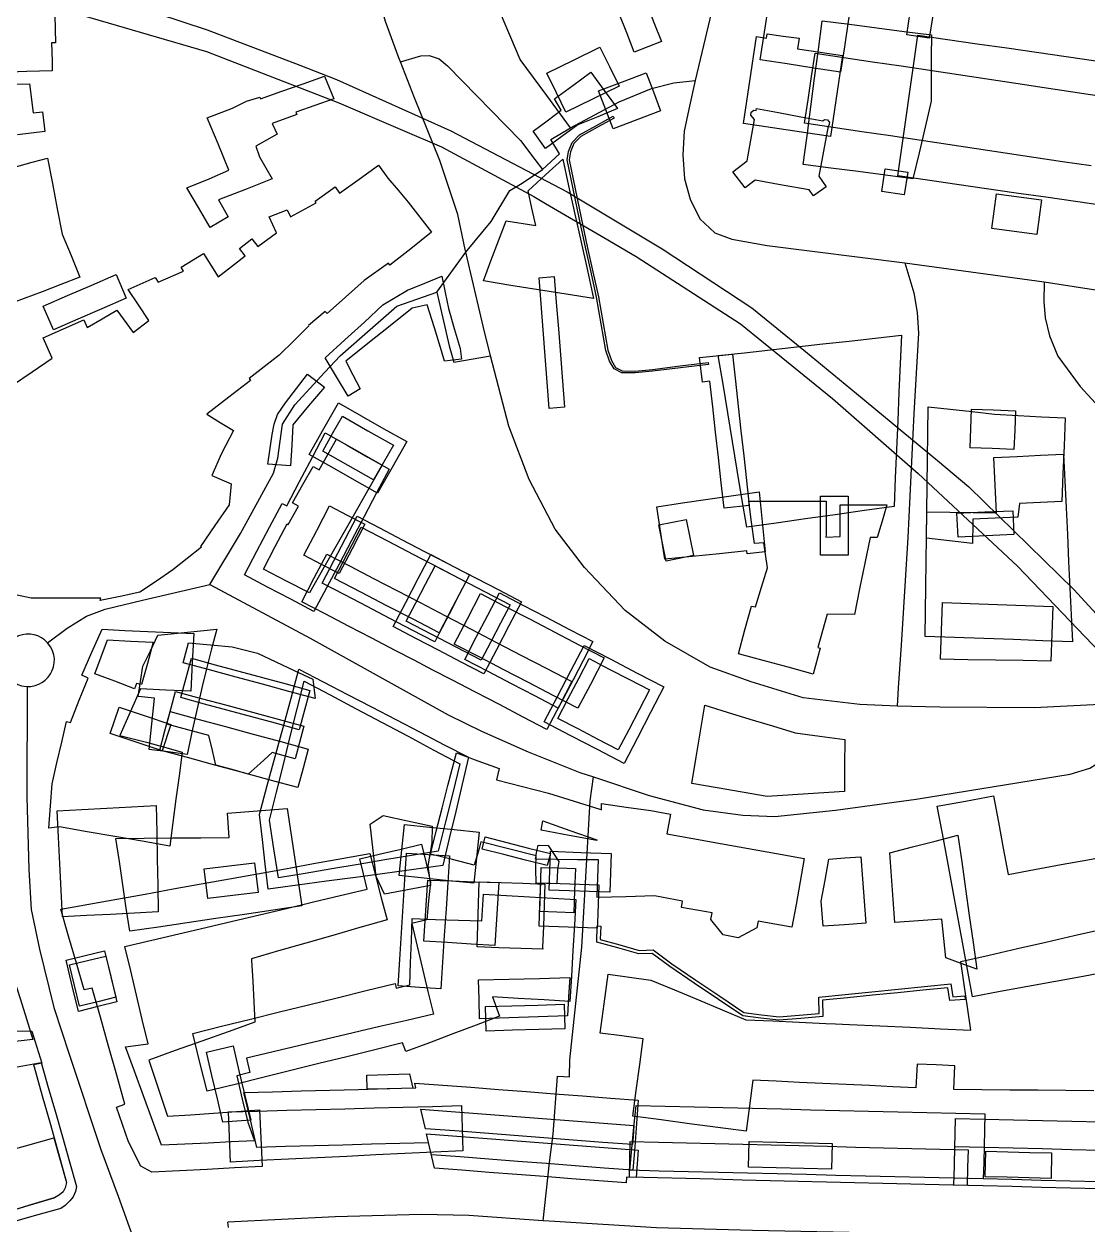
# Model space of a CAD drawing. Header units: metres. Extents: x 2534007 to 2539113, y 1151834 to 1154458.
# Drawn here: x 2538199.9 to 2538373.9, y 1152501.5 to 1152698 of the extents above; entities that cross this region are included whole.
import ezdxf

# ---------------------------------------------------------------- set-up
doc = ezdxf.new("R2010")
doc.units = ezdxf.units.M
for name, color, linetype in [('Buildings', 7, 'Continuous'), ('Rail', 7, 'Continuous'), ('Roads', 7, 'Continuous')]:
    doc.layers.add(name, color=color, linetype=linetype)

msp = doc.modelspace()

# ---------------------------------------------------------------- linework, layer by layer
at = {"layer": 'Buildings'}
for points in [[(2538335.305, 1152702.603), (2538334.678, 1152698.462), (2538334.05, 1152694.322), (2538333.423, 1152690.181), (2538329.044, 1152690.844), (2538324.664, 1152691.508), (2538320.285, 1152692.171), (2538320.976, 1152696.734), (2538321.668, 1152701.297), (2538322.359, 1152705.86), (2538326.435, 1152705.243), (2538330.51, 1152704.625), (2538334.586, 1152704.008), (2538334.415, 1152702.721), (2538335.305, 1152702.603)], [(2538304.1, 1152695.179), (2538299.653, 1152693.454), (2538298.435, 1152696.593), (2538297.217, 1152699.732), (2538295.999, 1152702.871), (2538300.445, 1152704.598), (2538301.663, 1152701.458), (2538302.882, 1152698.319), (2538304.1, 1152695.179)], [(2538348.476, 1152699.451), (2538347.915, 1152695.706), (2538344.25, 1152696.255), (2538344.81, 1152700), (2538348.476, 1152699.451)], [(2538348.236, 1152685.406), (2538347.242, 1152681.182), (2538346.248, 1152676.959), (2538345.254, 1152672.735), (2538340.77, 1152673.317), (2538336.285, 1152673.899), (2538331.8, 1152674.481), (2538327.316, 1152675.063), (2538327.931, 1152679.769), (2538328.545, 1152684.474), (2538329.16, 1152689.18), (2538329.774, 1152693.885), (2538330.389, 1152698.591), (2538334.857, 1152698.007), (2538339.326, 1152697.423), (2538343.795, 1152696.839), (2538348.263, 1152696.255), (2538348.254, 1152692.639), (2538348.245, 1152689.022), (2538348.236, 1152685.406)], [(2538321.428, 1152696.459), (2538324.024, 1152696.081), (2538326.621, 1152695.703), (2538326.365, 1152694.008), (2538330.058, 1152693.449), (2538333.751, 1152692.889), (2538333.082, 1152688.472), (2538332.413, 1152684.056), (2538331.744, 1152679.639), (2538327.006, 1152680.357), (2538322.269, 1152681.075), (2538317.531, 1152681.793), (2538318.248, 1152686.525), (2538318.966, 1152691.257), (2538319.683, 1152695.989), (2538321.32, 1152695.741), (2538321.428, 1152696.459)], [(2538297.205, 1152687.876), (2538292.852, 1152685.735), (2538288.499, 1152683.594), (2538286.926, 1152686.792), (2538285.353, 1152689.989), (2538289.706, 1152692.131), (2538294.059, 1152694.273), (2538295.632, 1152691.075), (2538297.205, 1152687.876)], [(2538283.129, 1152680.491), (2538285.427, 1152682.218), (2538287.724, 1152683.945), (2538286.619, 1152685.789), (2538289.605, 1152687.98), (2538292.591, 1152690.171), (2538294.766, 1152687.188), (2538296.94, 1152684.204), (2538293.686, 1152682.874), (2538290.433, 1152681.544), (2538287.806, 1152679.619), (2538285.179, 1152677.694), (2538283.129, 1152680.491)], [(2538250.55, 1152685.81), (2538247.436, 1152684.705), (2538244.323, 1152683.6), (2538244.461, 1152683.215), (2538240.454, 1152681.783), (2538241.279, 1152680.04), (2538237.76, 1152678.058), (2538238.398, 1152676.293), (2538240.478, 1152672.723), (2538236.065, 1152670.991), (2538231.651, 1152669.259), (2538233.261, 1152666.496), (2538230.304, 1152664.774), (2538228.414, 1152668.018), (2538226.523, 1152671.261), (2538230.13, 1152672.734), (2538233.374, 1152674.134), (2538231.604, 1152678.425), (2538229.833, 1152682.715), (2538233.968, 1152684.27), (2538236.25, 1152685.396), (2538238.423, 1152686.086), (2538238.551, 1152685.8), (2538242.034, 1152687.036), (2538245.516, 1152688.272), (2538248.999, 1152689.508), (2538250.55, 1152685.81)], [(2538293.843, 1152687.086), (2538297.73, 1152688.57), (2538301.616, 1152690.054), (2538302.8, 1152686.956), (2538303.983, 1152683.858), (2538300.096, 1152682.374), (2538296.208, 1152680.89), (2538295.026, 1152683.988), (2538293.843, 1152687.086)], [(2538319.668, 1152684.201), (2538323.282, 1152683.54), (2538326.895, 1152682.88), (2538330.509, 1152682.219), (2538330.768, 1152682.421), (2538331.268, 1152682.361), (2538331.458, 1152682.125), (2538331.539, 1152682.068), (2538331.564, 1152682.025), (2538331.526, 1152682.034), (2538331.581, 1152681.973), (2538331.518, 1152681.46), (2538331.38, 1152681.33), (2538330.623, 1152677.235), (2538329.865, 1152673.139), (2538331.081, 1152671.415), (2538328.969, 1152669.925), (2538328.291, 1152670.886), (2538323.855, 1152671.698), (2538319.418, 1152672.51), (2538317.805, 1152671.261), (2538315.804, 1152673.848), (2538318.113, 1152675.635), (2538318.723, 1152679.016), (2538319.333, 1152682.396), (2538318.736, 1152683.135), (2538318.796, 1152683.633), (2538319.208, 1152683.944), (2538319.625, 1152683.894), (2538319.668, 1152684.201)], [(2538297.709, 1152641.282), (2538299.821, 1152641.263), (2538302.631, 1152641.534), (2538307.189, 1152642.091), (2538311.747, 1152642.647), (2538311.786, 1152642.332), (2538307.226, 1152641.776), (2538302.666, 1152641.219), (2538299.835, 1152640.945), (2538297.631, 1152640.965), (2538296.402, 1152641.596), (2538295.638, 1152642.861), (2538295.038, 1152644.613), (2538294.28, 1152648.983), (2538293.521, 1152653.352), (2538292.6, 1152657.453), (2538291.678, 1152661.554), (2538290.68, 1152666.308), (2538289.682, 1152671.063), (2538288.684, 1152675.817), (2538288.942, 1152677.206), (2538289.501, 1152678.644), (2538290.733, 1152679.888), (2538293.473, 1152681.415), (2538296.213, 1152682.942), (2538296.367, 1152682.665), (2538293.647, 1152681.149), (2538290.926, 1152679.633), (2538289.773, 1152678.467), (2538289.248, 1152677.119), (2538289.008, 1152675.821), (2538290.001, 1152671.088), (2538290.995, 1152666.354), (2538291.988, 1152661.621), (2538292.91, 1152657.518), (2538293.832, 1152653.414), (2538294.59, 1152649.053), (2538295.347, 1152644.692), (2538295.928, 1152642.996), (2538296.627, 1152641.837), (2538297.709, 1152641.282)], [(2538288.928, 1152671.55), (2538289.952, 1152666.941), (2538290.976, 1152662.333), (2538291.999, 1152657.724), (2538293.023, 1152653.115), (2538288.517, 1152653.838), (2538284.012, 1152654.561), (2538279.506, 1152655.283), (2538275, 1152656.006), (2538276.238, 1152659.289), (2538277.477, 1152662.572), (2538278.715, 1152665.855), (2538283.546, 1152665.08), (2538282.92, 1152667.902), (2538282.293, 1152670.724), (2538285.154, 1152673.34), (2538288.015, 1152675.956), (2538288.928, 1152671.55)], [(2538344.391, 1152673.819), (2538343.83, 1152670.074), (2538340.165, 1152670.623), (2538340.725, 1152674.368), (2538344.391, 1152673.819)], [(2538366.275, 1152669.25), (2538365.895, 1152666.431), (2538365.514, 1152663.611), (2538361.821, 1152664.11), (2538358.128, 1152664.609), (2538358.509, 1152667.429), (2538358.889, 1152670.248), (2538362.582, 1152669.749), (2538366.275, 1152669.25)], [(2538216.599, 1152653.186), (2538212.622, 1152651.466), (2538208.646, 1152649.746), (2538204.669, 1152648.026), (2538202.996, 1152651.895), (2538206.973, 1152653.615), (2538210.949, 1152655.335), (2538214.926, 1152657.055), (2538216.599, 1152653.186)], [(2538249.121, 1152643.433), (2538252.326, 1152646.358), (2538255.531, 1152649.283), (2538258.555, 1152652.075), (2538262.598, 1152654.503), (2538265.409, 1152655.649), (2538268.219, 1152656.795), (2538268.745, 1152654.135), (2538269.27, 1152651.475), (2538270.229, 1152648.2), (2538271.188, 1152644.925), (2538271.411, 1152643.185), (2538268.624, 1152642.858), (2538268.169, 1152644.565), (2538266.978, 1152648.337), (2538265.786, 1152652.108), (2538263.354, 1152651.543), (2538259.727, 1152648.662), (2538256.101, 1152645.781), (2538252.474, 1152642.9), (2538253.657, 1152640.622), (2538254.84, 1152638.344), (2538252.869, 1152637.148), (2538250.995, 1152640.291), (2538249.121, 1152643.433)], [(2538288.256, 1152635.35), (2538285.774, 1152635.156), (2538285.441, 1152639.431), (2538285.108, 1152643.706), (2538284.774, 1152647.98), (2538284.441, 1152652.255), (2538284.108, 1152656.53), (2538286.59, 1152656.724), (2538286.923, 1152652.449), (2538287.256, 1152648.174), (2538287.59, 1152643.9), (2538287.923, 1152639.625), (2538288.256, 1152635.35)], [(2538342.153, 1152619.114), (2538337.335, 1152618.431), (2538332.516, 1152617.748), (2538327.698, 1152617.066), (2538322.879, 1152616.383), (2538318.061, 1152615.7), (2538317.287, 1152620.382), (2538316.514, 1152625.063), (2538315.74, 1152629.745), (2538314.966, 1152634.427), (2538314.193, 1152639.108), (2538313.419, 1152643.79), (2538317.695, 1152644.264), (2538321.972, 1152644.739), (2538326.248, 1152645.213), (2538330.525, 1152645.688), (2538334.801, 1152646.162), (2538339.078, 1152646.637), (2538343.354, 1152647.111), (2538343.154, 1152642.445), (2538342.954, 1152637.779), (2538342.754, 1152633.113), (2538342.553, 1152628.446), (2538342.353, 1152623.78), (2538342.153, 1152619.114)], [(2538316.224, 1152639.594), (2538316.675, 1152635.529), (2538317.126, 1152631.464), (2538317.577, 1152627.399), (2538318.028, 1152623.334), (2538318.479, 1152619.269), (2538314.359, 1152618.811), (2538313.898, 1152622.965), (2538313.437, 1152627.118), (2538312.976, 1152631.272), (2538312.515, 1152635.425), (2538312.054, 1152639.579), (2538310.808, 1152639.44), (2538310.363, 1152643.451), (2538313.047, 1152643.749), (2538315.73, 1152644.046), (2538316.224, 1152639.594)], [(2538239.751, 1152626.043), (2538240.474, 1152630.864), (2538240.803, 1152632.593), (2538241.329, 1152634.155), (2538242.644, 1152636.05), (2538244.435, 1152638.411), (2538246.226, 1152640.771), (2538248.988, 1152638.643), (2538246.407, 1152635.551), (2538243.826, 1152632.459), (2538243.646, 1152629.118), (2538243.465, 1152625.776), (2538239.751, 1152626.043)], [(2538262.45, 1152629.714), (2538260.052, 1152625.499), (2538257.654, 1152621.283), (2538253.935, 1152623.398), (2538250.215, 1152625.514), (2538246.496, 1152627.629), (2538248.894, 1152631.845), (2538251.291, 1152636.061), (2538255.011, 1152633.945), (2538258.73, 1152631.83), (2538262.45, 1152629.714)], [(2538355.018, 1152616.413), (2538354.996, 1152613.045), (2538351.218, 1152613.477), (2538347.44, 1152613.908), (2538347.498, 1152618.211), (2538347.556, 1152622.513), (2538347.613, 1152626.816), (2538347.671, 1152631.118), (2538347.729, 1152635.421), (2538351.341, 1152635.02), (2538354.953, 1152634.619), (2538358.565, 1152634.218), (2538362.43, 1152634.005), (2538366.294, 1152633.792), (2538370.159, 1152633.579), (2538369.965, 1152629.016), (2538369.772, 1152624.453), (2538369.578, 1152619.89), (2538366.122, 1152619.744), (2538362.665, 1152619.598), (2538362.403, 1152617.361), (2538358.71, 1152617.188), (2538355.016, 1152617.014), (2538355.018, 1152616.413)], [(2538260.289, 1152629.129), (2538258.67, 1152626.283), (2538257.05, 1152623.436), (2538252.884, 1152625.806), (2538248.718, 1152628.175), (2538250.337, 1152631.022), (2538251.956, 1152633.869), (2538256.123, 1152631.499), (2538260.289, 1152629.129)], [(2538362.001, 1152634.758), (2538361.885, 1152631.594), (2538361.769, 1152628.429), (2538358.194, 1152628.559), (2538354.618, 1152628.689), (2538354.734, 1152631.854), (2538354.849, 1152635.019), (2538358.425, 1152634.889), (2538362.001, 1152634.758)], [(2538259.579, 1152625.205), (2538257.531, 1152621.322), (2538255.484, 1152617.439), (2538253.436, 1152613.557), (2538251.388, 1152609.674), (2538249.341, 1152605.791), (2538247.293, 1152601.908), (2538243.498, 1152603.909), (2538239.703, 1152605.91), (2538235.908, 1152607.911), (2538237.96, 1152611.803), (2538240.013, 1152615.694), (2538242.065, 1152619.586), (2538242.835, 1152619.18), (2538244.938, 1152623.167), (2538247.041, 1152627.153), (2538249.144, 1152631.14), (2538252.622, 1152629.162), (2538256.101, 1152627.183), (2538259.579, 1152625.205)], [(2538258.429, 1152625.859), (2538256.05, 1152621.677), (2538253.672, 1152617.495), (2538251.293, 1152613.313), (2538248.915, 1152609.131), (2538246.536, 1152604.949), (2538242.79, 1152606.9), (2538239.043, 1152608.85), (2538240.969, 1152612.545), (2538242.895, 1152616.24), (2538243.066, 1152616.15), (2538244.776, 1152619.155), (2538243.789, 1152619.715), (2538245.478, 1152622.685), (2538247.166, 1152625.654), (2538248.153, 1152625.093), (2538249.573, 1152627.59), (2538250.993, 1152630.088), (2538254.711, 1152627.974), (2538258.429, 1152625.859)], [(2538369.884, 1152627.659), (2538370.091, 1152623.273), (2538370.297, 1152618.887), (2538370.504, 1152614.501), (2538370.71, 1152610.114), (2538370.917, 1152605.728), (2538371.123, 1152601.342), (2538371.33, 1152596.956), (2538366.509, 1152597.133), (2538361.688, 1152597.31), (2538356.866, 1152597.487), (2538352.045, 1152597.664), (2538347.224, 1152597.841), (2538347.279, 1152601.92), (2538347.334, 1152605.999), (2538347.389, 1152610.078), (2538347.444, 1152614.157), (2538347.499, 1152618.236), (2538351.305, 1152618.174), (2538355.112, 1152618.112), (2538358.918, 1152618.05), (2538358.704, 1152622.586), (2538358.49, 1152627.121), (2538362.288, 1152627.3), (2538366.086, 1152627.48), (2538369.884, 1152627.659)], [(2538320.073, 1152621.513), (2538320.576, 1152616.582), (2538321.078, 1152611.651), (2538318.155, 1152611.354), (2538318.106, 1152611.824), (2538313.622, 1152611.367), (2538309.138, 1152610.91), (2538304.654, 1152610.453), (2538304.018, 1152614.756), (2538303.381, 1152619.059), (2538307.554, 1152619.673), (2538311.727, 1152620.286), (2538315.9, 1152620.9), (2538320.073, 1152621.513)], [(2538331.029, 1152614.495), (2538331.026, 1152614.069), (2538333.34, 1152614.175), (2538333.342, 1152616.77), (2538333.343, 1152619.365), (2538337.159, 1152619.363), (2538340.974, 1152619.361), (2538340.189, 1152616.691), (2538339.404, 1152614.021), (2538338.226, 1152614.021), (2538337.377, 1152609.814), (2538336.528, 1152605.607), (2538335.679, 1152601.4), (2538331.196, 1152601.461), (2538330.451, 1152598.737), (2538329.706, 1152596.014), (2538330.068, 1152595.921), (2538328.914, 1152591.665), (2538324.844, 1152592.778), (2538320.773, 1152593.892), (2538316.703, 1152595.005), (2538317.764, 1152598.887), (2538318.825, 1152602.768), (2538319.521, 1152602.675), (2538320.48, 1152605.868), (2538321.438, 1152609.061), (2538320.835, 1152613.154), (2538319.319, 1152613.046), (2538318.855, 1152616.506), (2538318.391, 1152619.965), (2538322.604, 1152619.963), (2538326.816, 1152619.962), (2538331.029, 1152619.96), (2538331.029, 1152617.228), (2538331.029, 1152614.495)], [(2538334.668, 1152611.139), (2538330.116, 1152611.141), (2538330.118, 1152615.961), (2538330.12, 1152620.78), (2538334.671, 1152620.778), (2538334.67, 1152615.958), (2538334.668, 1152611.139)], [(2538255.61, 1152616.183), (2538253.51, 1152612.147), (2538251.409, 1152608.111), (2538248.53, 1152609.61), (2538245.65, 1152611.109), (2538247.751, 1152615.145), (2538249.851, 1152619.18), (2538252.73, 1152617.682), (2538255.61, 1152616.183)], [(2538267.708, 1152598.265), (2538267.028, 1152596.963), (2538263.35, 1152598.877), (2538259.673, 1152600.792), (2538255.995, 1152602.706), (2538252.318, 1152604.621), (2538248.64, 1152606.535), (2538250.541, 1152610.187), (2538252.443, 1152613.839), (2538254.344, 1152617.491), (2538258.021, 1152615.577), (2538261.699, 1152613.662), (2538265.376, 1152611.748), (2538269.054, 1152609.833), (2538272.731, 1152607.919), (2538271.057, 1152604.701), (2538269.382, 1152601.483), (2538267.708, 1152598.265)], [(2538361.748, 1152614.521), (2538357.191, 1152614.307), (2538352.634, 1152614.093), (2538352.451, 1152617.98), (2538357.008, 1152618.195), (2538361.565, 1152618.41), (2538361.748, 1152614.521)], [(2538272.146, 1152606.794), (2538269.962, 1152602.599), (2538267.778, 1152598.403), (2538263.498, 1152600.631), (2538259.219, 1152602.859), (2538254.939, 1152605.086), (2538250.659, 1152607.314), (2538252.844, 1152611.509), (2538255.028, 1152615.705), (2538259.308, 1152613.477), (2538263.587, 1152611.25), (2538267.867, 1152609.022), (2538272.146, 1152606.794)], [(2538309.35, 1152611.066), (2538304.886, 1152610.149), (2538304.278, 1152613.11), (2538303.67, 1152616.07), (2538308.133, 1152616.989), (2538308.742, 1152614.028), (2538309.35, 1152611.066)], [(2538289.455, 1152590.443), (2538287.42, 1152586.532), (2538285.384, 1152582.621), (2538281.494, 1152584.647), (2538277.604, 1152586.673), (2538273.713, 1152588.698), (2538269.823, 1152590.724), (2538266.739, 1152592.33), (2538263.655, 1152593.935), (2538260.571, 1152595.541), (2538256.754, 1152597.529), (2538252.936, 1152599.516), (2538249.118, 1152601.504), (2538245.301, 1152603.491), (2538247.337, 1152607.401), (2538249.373, 1152611.311), (2538253.191, 1152609.324), (2538257.008, 1152607.336), (2538260.826, 1152605.349), (2538264.643, 1152603.361), (2538268.81, 1152601.191), (2538272.978, 1152599.021), (2538277.145, 1152596.851), (2538281.248, 1152594.715), (2538285.352, 1152592.579), (2538289.455, 1152590.443)], [(2538281.205, 1152603.508), (2538279.16, 1152599.578), (2538277.114, 1152595.649), (2538275.069, 1152591.719), (2538271.365, 1152593.647), (2538267.661, 1152595.575), (2538263.957, 1152597.503), (2538260.253, 1152599.431), (2538262.298, 1152603.361), (2538264.344, 1152607.29), (2538266.389, 1152611.22), (2538270.093, 1152609.292), (2538273.797, 1152607.364), (2538277.501, 1152605.436), (2538281.205, 1152603.508)], [(2538279.385, 1152603.025), (2538277.809, 1152599.997), (2538276.232, 1152596.969), (2538274.656, 1152593.941), (2538270.567, 1152596.069), (2538266.478, 1152598.198), (2538262.389, 1152600.326), (2538263.965, 1152603.354), (2538265.542, 1152606.383), (2538267.118, 1152609.411), (2538271.207, 1152607.282), (2538275.296, 1152605.154), (2538279.385, 1152603.025)], [(2538292.496, 1152589.974), (2538290.46, 1152586.069), (2538286.417, 1152588.174), (2538282.374, 1152590.279), (2538278.33, 1152592.383), (2538274.287, 1152594.488), (2538270.244, 1152596.593), (2538272.391, 1152600.718), (2538274.538, 1152604.843), (2538278.581, 1152602.738), (2538282.625, 1152600.633), (2538286.668, 1152598.528), (2538290.712, 1152596.423), (2538294.755, 1152594.318), (2538292.496, 1152589.974)], [(2538288.043, 1152587.63), (2538287.245, 1152586.1), (2538283.418, 1152588.092), (2538279.592, 1152590.085), (2538275.765, 1152592.077), (2538271.938, 1152594.069), (2538273.829, 1152597.702), (2538275.72, 1152601.335), (2538277.611, 1152604.968), (2538281.438, 1152602.976), (2538285.265, 1152600.984), (2538289.092, 1152598.991), (2538292.919, 1152596.999), (2538291.294, 1152593.876), (2538289.668, 1152590.753), (2538288.043, 1152587.63)], [(2538368.114, 1152602.704), (2538367.95, 1152598.251), (2538367.786, 1152593.798), (2538363.272, 1152593.871), (2538358.758, 1152593.944), (2538354.243, 1152594.017), (2538349.729, 1152594.09), (2538349.899, 1152598.728), (2538350.069, 1152603.365), (2538354.58, 1152603.2), (2538359.092, 1152603.035), (2538363.603, 1152602.869), (2538368.114, 1152602.704)], [(2538227.616, 1152598.296), (2538227.395, 1152593.576), (2538227.174, 1152588.856), (2538223.053, 1152589.05), (2538218.933, 1152589.243), (2538217.248, 1152585.444), (2538215.563, 1152581.644), (2538219.908, 1152580.504), (2538222.819, 1152579.69), (2538225.73, 1152578.876), (2538225.224, 1152575.042), (2538224.718, 1152571.208), (2538224.211, 1152567.373), (2538223.705, 1152563.539), (2538219.202, 1152564.32), (2538214.699, 1152565.1), (2538210.196, 1152565.881), (2538205.693, 1152566.661), (2538203.941, 1152566.459), (2538204.199, 1152570.098), (2538204.456, 1152573.736), (2538205.242, 1152577.137), (2538206.029, 1152580.538), (2538206.815, 1152583.939), (2538207.478, 1152583.764), (2538208.906, 1152587.395), (2538210.334, 1152591.026), (2538209.309, 1152591.503), (2538210.97, 1152595.251), (2538212.631, 1152598.998), (2538216.377, 1152598.822), (2538220.124, 1152598.647), (2538223.87, 1152598.472), (2538227.616, 1152598.296)], [(2538228.331, 1152586.735), (2538227.44, 1152582.632), (2538226.548, 1152578.529), (2538223.435, 1152578.923), (2538220.321, 1152579.316), (2538220.758, 1152583.524), (2538221.195, 1152587.731), (2538218.529, 1152587.985), (2538218.909, 1152590.468), (2538219.289, 1152592.951), (2538220.535, 1152595.483), (2538221.78, 1152598.014), (2538226.582, 1152598.529), (2538231.383, 1152599.043), (2538230.55, 1152595.8), (2538229.716, 1152592.558), (2538229.024, 1152589.647), (2538228.331, 1152586.735)], [(2538221.013, 1152596.906), (2538220.046, 1152593.428), (2538219.08, 1152589.949), (2538218.279, 1152590.143), (2538217.961, 1152589.285), (2538214.706, 1152590.491), (2538211.45, 1152591.696), (2538212.476, 1152594.477), (2538213.503, 1152597.258), (2538217.258, 1152597.082), (2538221.013, 1152596.906)], [(2538247.084, 1152590.84), (2538247.485, 1152587.671), (2538243.171, 1152588.842), (2538238.857, 1152590.012), (2538234.544, 1152591.183), (2538230.23, 1152592.353), (2538225.916, 1152593.524), (2538226.791, 1152596.794), (2538230.361, 1152596.465), (2538233.93, 1152596.136), (2538238.035, 1152595.119), (2538241.051, 1152593.693), (2538244.068, 1152592.266), (2538247.084, 1152590.84)], [(2538304.525, 1152589.564), (2538302.353, 1152585.39), (2538300.18, 1152581.217), (2538298.008, 1152577.043), (2538293.652, 1152579.31), (2538289.295, 1152581.578), (2538284.939, 1152583.845), (2538287.111, 1152588.019), (2538289.284, 1152592.192), (2538291.456, 1152596.366), (2538295.812, 1152594.099), (2538300.169, 1152591.831), (2538304.525, 1152589.564)], [(2538246.633, 1152589), (2538245.76, 1152585.784), (2538244.886, 1152582.568), (2538241.009, 1152583.62), (2538237.131, 1152584.672), (2538233.254, 1152585.724), (2538229.376, 1152586.776), (2538225.499, 1152587.828), (2538226.372, 1152591.045), (2538227.245, 1152594.261), (2538231.123, 1152593.209), (2538235, 1152592.157), (2538238.878, 1152591.104), (2538242.755, 1152590.052), (2538246.633, 1152589)], [(2538302.17, 1152589.07), (2538300.468, 1152585.8), (2538298.765, 1152582.53), (2538297.063, 1152579.26), (2538293.77, 1152580.974), (2538290.477, 1152582.687), (2538287.184, 1152584.401), (2538288.886, 1152587.672), (2538290.589, 1152590.942), (2538292.291, 1152594.213), (2538295.584, 1152592.499), (2538298.877, 1152590.784), (2538302.17, 1152589.07)], [(2538268.374, 1152560.343), (2538263.613, 1152559.698), (2538258.853, 1152559.053), (2538254.092, 1152558.408), (2538249.331, 1152557.763), (2538244.571, 1152557.118), (2538239.81, 1152556.473), (2538239.328, 1152560.548), (2538238.846, 1152564.624), (2538238.364, 1152568.699), (2538239.657, 1152573.45), (2538240.95, 1152578.202), (2538242.242, 1152582.953), (2538243.535, 1152587.705), (2538244.828, 1152592.456), (2538248.791, 1152590.4), (2538252.754, 1152588.344), (2538256.717, 1152586.288), (2538260.68, 1152584.233), (2538264.643, 1152582.177), (2538268.606, 1152580.121), (2538272.569, 1152578.065), (2538271.52, 1152573.635), (2538270.472, 1152569.204), (2538269.423, 1152564.774), (2538268.374, 1152560.343)], [(2538267.599, 1152562.716), (2538263.245, 1152561.985), (2538258.891, 1152561.254), (2538254.537, 1152560.524), (2538250.183, 1152559.793), (2538245.829, 1152559.062), (2538241.475, 1152558.331), (2538240.748, 1152563.061), (2538240.02, 1152567.791), (2538241.154, 1152572.338), (2538242.288, 1152576.886), (2538243.421, 1152581.433), (2538244.555, 1152585.981), (2538245.689, 1152590.528), (2538249.934, 1152588.27), (2538254.179, 1152586.012), (2538258.425, 1152583.754), (2538262.67, 1152581.496), (2538266.915, 1152579.238), (2538271.16, 1152576.98), (2538269.973, 1152572.225), (2538268.786, 1152567.471), (2538267.599, 1152562.716)], [(2538245.641, 1152583.15), (2538244.916, 1152580.479), (2538244.191, 1152577.808), (2538240.479, 1152578.815), (2538238.505, 1152577.066), (2538236.53, 1152575.316), (2538233.896, 1152576.032), (2538231.261, 1152576.748), (2538230.687, 1152579.189), (2538230.113, 1152581.629), (2538226.666, 1152582.564), (2538223.218, 1152583.499), (2538223.943, 1152586.17), (2538224.668, 1152588.841), (2538228.863, 1152587.703), (2538233.057, 1152586.565), (2538237.252, 1152585.426), (2538241.446, 1152584.288), (2538245.641, 1152583.15)], [(2538223.906, 1152583.443), (2538222.458, 1152579.123), (2538218.222, 1152580.544), (2538213.985, 1152581.964), (2538215.435, 1152586.285), (2538219.671, 1152584.864), (2538223.906, 1152583.443)], [(2538334.031, 1152572.44), (2538329.818, 1152572.179), (2538325.604, 1152571.917), (2538321.391, 1152571.656), (2538317.297, 1152572.369), (2538313.203, 1152573.081), (2538309.109, 1152573.794), (2538309.801, 1152578.05), (2538310.494, 1152582.305), (2538311.186, 1152586.561), (2538314.885, 1152585.438), (2538318.585, 1152584.315), (2538322.284, 1152583.191), (2538325.983, 1152582.068), (2538330.036, 1152581.531), (2538334.089, 1152580.993), (2538334.06, 1152576.717), (2538334.031, 1152572.44)], [(2538246.365, 1152579.403), (2538245.512, 1152576.257), (2538244.658, 1152573.111), (2538240.139, 1152574.337), (2538235.62, 1152575.564), (2538231.101, 1152576.79), (2538226.582, 1152578.017), (2538222.063, 1152579.243), (2538222.917, 1152582.389), (2538223.77, 1152585.534), (2538228.289, 1152584.308), (2538232.808, 1152583.082), (2538237.327, 1152581.855), (2538241.846, 1152580.629), (2538246.365, 1152579.403)], [(2538294.055, 1152569.541), (2538294.298, 1152569.458), (2538294.328, 1152570.481), (2538298.343, 1152569.91), (2538302.357, 1152569.338), (2538305.599, 1152568.731), (2538305.002, 1152565.54), (2538309.229, 1152564.752), (2538313.789, 1152563.932), (2538318.349, 1152563.113), (2538322.909, 1152562.293), (2538327.469, 1152561.473), (2538326.797, 1152557.733), (2538326.124, 1152553.994), (2538325.452, 1152550.254), (2538322.686, 1152550.751), (2538319.921, 1152551.248), (2538319.728, 1152550.174), (2538316.639, 1152548.516), (2538314.227, 1152548.979), (2538312.196, 1152551.521), (2538312.39, 1152552.602), (2538309.885, 1152553.053), (2538307.38, 1152553.503), (2538307.572, 1152554.54), (2538302.981, 1152555.395), (2538298.304, 1152555.246), (2538293.627, 1152555.096), (2538293.618, 1152555.393), (2538293.726, 1152558.326), (2538293.833, 1152561.258), (2538290.388, 1152561.302), (2538286.943, 1152561.346), (2538283.498, 1152561.39), (2538283.61, 1152561.951), (2538279.091, 1152563.097), (2538274.572, 1152564.242), (2538274.239, 1152562.929), (2538273.507, 1152560.408), (2538269.927, 1152561.315), (2538266.347, 1152562.222), (2538267.295, 1152565.964), (2538268.242, 1152569.705), (2538269.19, 1152573.447), (2538269.884, 1152576.107), (2538270.577, 1152578.766), (2538274.09, 1152577.482), (2538277.602, 1152576.198), (2538277.132, 1152574.348), (2538281.398, 1152573.267), (2538285.663, 1152572.185), (2538289.859, 1152570.863), (2538294.055, 1152569.541)], [(2538221.824, 1152552.743), (2538217.914, 1152552.543), (2538214.004, 1152552.344), (2538210.094, 1152552.144), (2538206.184, 1152551.944), (2538205.963, 1152556.287), (2538205.741, 1152560.629), (2538205.52, 1152564.972), (2538205.298, 1152569.314), (2538209.348, 1152569.521), (2538213.399, 1152569.728), (2538217.449, 1152569.934), (2538221.499, 1152570.141), (2538221.58, 1152565.792), (2538221.662, 1152561.442), (2538221.743, 1152557.093), (2538221.824, 1152552.743)], [(2538242.931, 1152569.696), (2538243.52, 1152565.706), (2538244.109, 1152561.715), (2538244.697, 1152557.725), (2538245.286, 1152553.735), (2538240.601, 1152553.044), (2538235.915, 1152552.353), (2538231.23, 1152551.663), (2538226.544, 1152550.972), (2538221.859, 1152550.281), (2538217.173, 1152549.59), (2538216.601, 1152553.387), (2538216.03, 1152557.183), (2538215.458, 1152560.98), (2538214.886, 1152564.776), (2538219.517, 1152564.817), (2538224.148, 1152564.857), (2538228.779, 1152564.898), (2538233.41, 1152564.938), (2538233.153, 1152568.9), (2538238.042, 1152569.298), (2538242.931, 1152569.696)], [(2538266.354, 1152557.074), (2538262.585, 1152556.362), (2538258.816, 1152555.65), (2538257.485, 1152558.566), (2538256.975, 1152562.828), (2538256.465, 1152567.09), (2538258.595, 1152568.555), (2538262.608, 1152567.673), (2538266.621, 1152566.79), (2538266.539, 1152564.076), (2538265.916, 1152560.298), (2538266.354, 1152557.074)], [(2538274.285, 1152565.791), (2538273.846, 1152561.613), (2538273.406, 1152557.435), (2538269.349, 1152557.861), (2538265.292, 1152558.288), (2538261.235, 1152558.714), (2538261.675, 1152562.892), (2538262.114, 1152567.07), (2538266.171, 1152566.644), (2538270.228, 1152566.217), (2538274.285, 1152565.791)], [(2538293.556, 1152564.566), (2538293.565, 1152564.426), (2538289.003, 1152565.276), (2538284.44, 1152566.126), (2538284.738, 1152567.634), (2538289.147, 1152566.1), (2538293.556, 1152564.566)], [(2538285.653, 1152561.113), (2538285.439, 1152560.344), (2538281.887, 1152561.244), (2538278.336, 1152562.144), (2538274.784, 1152563.044), (2538275.284, 1152565.015), (2538278.841, 1152564.113), (2538282.398, 1152563.212), (2538285.955, 1152562.31), (2538285.653, 1152561.113)], [(2538352.595, 1152565.323), (2538353.215, 1152560.935), (2538353.835, 1152556.547), (2538354.454, 1152552.159), (2538355.074, 1152547.771), (2538355.694, 1152543.383), (2538353.158, 1152544.319), (2538350.621, 1152545.254), (2538350.306, 1152548.409), (2538349.99, 1152551.564), (2538346.138, 1152551.285), (2538342.285, 1152551.005), (2538342.01, 1152554.811), (2538341.734, 1152558.617), (2538341.459, 1152562.423), (2538345.171, 1152563.39), (2538348.883, 1152564.356), (2538352.595, 1152565.323)], [(2538237.559, 1152515.281), (2538233.759, 1152515.11), (2538229.959, 1152514.94), (2538226.159, 1152514.769), (2538222.359, 1152514.598), (2538220.883, 1152518.624), (2538219.407, 1152522.65), (2538217.93, 1152526.675), (2538216.454, 1152530.701), (2538220.146, 1152531.185), (2538219.205, 1152535.158), (2538218.263, 1152539.13), (2538217.322, 1152543.103), (2538216.38, 1152547.075), (2538220.781, 1152548.118), (2538225.182, 1152549.161), (2538229.583, 1152550.205), (2538233.984, 1152551.248), (2538238.385, 1152552.291), (2538242.786, 1152553.334), (2538247.187, 1152554.378), (2538251.588, 1152555.421), (2538255.989, 1152556.464), (2538255.398, 1152558.96), (2538254.806, 1152561.455), (2538258.165, 1152562.251), (2538261.525, 1152563.047), (2538264.884, 1152563.843), (2538265.619, 1152560.745), (2538266.353, 1152557.646), (2538266.039, 1152554.55), (2538265.725, 1152551.454), (2538263.299, 1152550.878), (2538264.178, 1152547.171), (2538265.057, 1152543.463), (2538265.935, 1152539.756), (2538266.814, 1152536.048), (2538262.449, 1152535.013), (2538258.085, 1152533.978), (2538253.72, 1152532.943), (2538249.355, 1152531.909), (2538244.99, 1152530.874), (2538240.626, 1152529.839), (2538236.261, 1152528.804), (2538236.818, 1152526.456), (2538234.661, 1152525.944), (2538235.564, 1152522.137), (2538236.468, 1152518.329), (2538237.559, 1152515.281)], [(2538269.443, 1152561.938), (2538269.165, 1152557.588), (2538268.886, 1152553.238), (2538268.608, 1152548.888), (2538268.329, 1152544.538), (2538268.051, 1152540.188), (2538264.549, 1152540.412), (2538261.046, 1152540.635), (2538261.324, 1152544.985), (2538261.603, 1152549.335), (2538261.881, 1152553.686), (2538262.16, 1152558.036), (2538262.438, 1152562.386), (2538265.941, 1152562.162), (2538269.443, 1152561.938)], [(2538287.099, 1152559.591), (2538287.028, 1152557.359), (2538283.613, 1152557.461), (2538283.589, 1152559.794), (2538283.65, 1152562.151), (2538283.949, 1152563.656), (2538285.581, 1152563.596), (2538287.324, 1152561.031), (2538287.1, 1152559.71), (2538287.099, 1152559.591)], [(2538295.873, 1152562.337), (2538295.767, 1152559.17), (2538295.66, 1152556.003), (2538290.708, 1152556.171), (2538285.756, 1152556.338), (2538285.864, 1152559.505), (2538285.971, 1152562.671), (2538290.922, 1152562.504), (2538295.873, 1152562.337)], [(2538237.093, 1152544.819), (2538237.267, 1152541.443), (2538237.441, 1152538.067), (2538237.615, 1152534.691), (2538233.276, 1152533.148), (2538228.938, 1152531.605), (2538224.6, 1152530.062), (2538220.261, 1152528.519), (2538221.81, 1152523.916), (2538223.359, 1152519.313), (2538227.109, 1152519.572), (2538230.86, 1152519.832), (2538234.61, 1152520.091), (2538238.36, 1152520.35), (2538238.601, 1152515.726), (2538238.841, 1152511.101), (2538234.318, 1152510.866), (2538229.796, 1152510.631), (2538225.274, 1152510.396), (2538220.751, 1152510.161), (2538218.97, 1152511.139), (2538216.955, 1152515.128), (2538215.987, 1152517.96), (2538215.019, 1152520.791), (2538216.359, 1152521.298), (2538215.026, 1152526.047), (2538213.693, 1152530.796), (2538212.359, 1152535.544), (2538211.026, 1152540.293), (2538209.704, 1152539.988), (2538208.429, 1152544.39), (2538207.153, 1152548.793), (2538205.878, 1152553.195), (2538210.473, 1152554.024), (2538215.069, 1152554.852), (2538219.664, 1152555.681), (2538224.26, 1152556.509), (2538228.855, 1152557.338), (2538233.451, 1152558.166), (2538238.046, 1152558.995), (2538242.642, 1152559.823), (2538247.237, 1152560.652), (2538251.833, 1152561.48), (2538256.428, 1152562.309), (2538257.364, 1152558.689), (2538258.299, 1152555.069), (2538259.235, 1152551.449), (2538254.803, 1152550.177), (2538250.371, 1152548.905), (2538245.939, 1152547.633), (2538241.507, 1152546.361), (2538237.075, 1152545.089), (2538237.093, 1152544.819)], [(2538238.158, 1152555.921), (2538234.034, 1152555.423), (2538229.91, 1152554.925), (2538229.319, 1152559.814), (2538233.443, 1152560.312), (2538237.566, 1152560.81), (2538238.158, 1152555.921)], [(2538337.52, 1152550.911), (2538334.034, 1152550.659), (2538330.548, 1152550.406), (2538330.25, 1152554.538), (2538330.883, 1152557.974), (2538331.515, 1152561.41), (2538334.124, 1152561.599), (2538336.733, 1152561.788), (2538336.995, 1152558.162), (2538337.258, 1152554.537), (2538337.52, 1152550.911)], [(2538290.041, 1152559.846), (2538289.92, 1152556.232), (2538289.798, 1152552.618), (2538287.001, 1152552.712), (2538284.203, 1152552.805), (2538284.314, 1152556.42), (2538284.425, 1152560.035), (2538287.233, 1152559.941), (2538290.041, 1152559.846)], [(2538277.536, 1152557.566), (2538277.316, 1152554.122), (2538277.095, 1152550.677), (2538276.875, 1152547.233), (2538273, 1152547.48), (2538269.124, 1152547.728), (2538265.249, 1152547.975), (2538265.462, 1152551.303), (2538265.675, 1152554.631), (2538265.888, 1152557.959), (2538269.771, 1152557.828), (2538273.653, 1152557.697), (2538277.536, 1152557.566)], [(2538284.69, 1152546.978), (2538284.691, 1152546.651), (2538281.117, 1152546.772), (2538277.544, 1152546.893), (2538273.97, 1152547.014), (2538274.09, 1152550.567), (2538274.21, 1152554.121), (2538274.33, 1152557.674), (2538277.897, 1152557.554), (2538281.463, 1152557.434), (2538285.03, 1152557.314), (2538284.917, 1152553.869), (2538284.803, 1152550.423), (2538284.69, 1152546.978)], [(2538293.648, 1152550.987), (2538293.617, 1152550.091), (2538288.872, 1152550.252), (2538284.127, 1152550.412), (2538284.247, 1152553.97), (2538284.367, 1152557.528), (2538289.112, 1152557.368), (2538293.858, 1152557.208), (2538293.753, 1152554.098), (2538293.648, 1152550.987)], [(2538290.114, 1152554.759), (2538289.871, 1152550.594), (2538289.629, 1152546.43), (2538289.386, 1152542.265), (2538289.143, 1152538.1), (2538284.915, 1152538.346), (2538280.688, 1152538.593), (2538276.46, 1152538.839), (2538277.648, 1152535.689), (2538273.818, 1152534.245), (2538269.987, 1152532.8), (2538266.157, 1152531.355), (2538262.326, 1152529.911), (2538261.794, 1152531.325), (2538257.225, 1152530.193), (2538252.657, 1152529.06), (2538248.088, 1152527.928), (2538243.52, 1152526.795), (2538238.951, 1152525.663), (2538234.383, 1152524.53), (2538229.814, 1152523.398), (2538228.64, 1152528.132), (2538227.466, 1152532.866), (2538232.192, 1152534.037), (2538236.917, 1152535.209), (2538241.643, 1152536.38), (2538246.369, 1152537.551), (2538251.095, 1152538.722), (2538255.82, 1152539.894), (2538260.546, 1152541.065), (2538260.743, 1152540.274), (2538262.973, 1152540.803), (2538263.095, 1152544.421), (2538263.217, 1152548.038), (2538263.339, 1152551.656), (2538267.139, 1152551.528), (2538270.94, 1152551.399), (2538274.74, 1152551.271), (2538274.995, 1152555.641), (2538278.775, 1152555.421), (2538282.555, 1152555.2), (2538286.334, 1152554.98), (2538290.114, 1152554.759)], [(2538294.107, 1152548.239), (2538297.294, 1152547.35), (2538300.481, 1152546.461), (2538302.785, 1152546.538), (2538305.824, 1152544.26), (2538309.752, 1152541.601), (2538313.679, 1152538.941), (2538317.607, 1152536.282), (2538320.478, 1152535.934), (2538323.349, 1152535.586), (2538326.628, 1152535.872), (2538329.907, 1152536.157), (2538329.875, 1152538.827), (2538334.189, 1152539.254), (2538338.502, 1152539.681), (2538342.816, 1152540.108), (2538347.129, 1152540.535), (2538351.443, 1152540.962), (2538351.762, 1152538.847), (2538353.74, 1152539.01), (2538353.787, 1152538.443), (2538351.278, 1152538.235), (2538350.96, 1152540.342), (2538346.858, 1152539.936), (2538342.756, 1152539.53), (2538338.654, 1152539.124), (2538334.552, 1152538.718), (2538330.45, 1152538.312), (2538330.483, 1152535.636), (2538326.911, 1152535.325), (2538323.339, 1152535.014), (2538320.371, 1152535.374), (2538317.402, 1152535.734), (2538313.432, 1152538.421), (2538309.463, 1152541.109), (2538305.493, 1152543.796), (2538302.603, 1152545.962), (2538300.413, 1152545.889), (2538296.968, 1152546.85), (2538293.522, 1152547.811), (2538293.617, 1152550.453), (2538294.186, 1152550.433), (2538294.107, 1152548.239)], [(2538215.071, 1152538.02), (2538211.925, 1152537.252), (2538208.779, 1152536.484), (2538207.758, 1152540.669), (2538206.736, 1152544.854), (2538209.882, 1152545.623), (2538213.028, 1152546.391), (2538214.05, 1152542.206), (2538215.071, 1152538.02)], [(2538214.886, 1152538.78), (2538211.919, 1152538.056), (2538208.951, 1152537.331), (2538208.127, 1152540.708), (2538207.303, 1152544.084), (2538210.27, 1152544.809), (2538213.236, 1152545.534), (2538214.061, 1152542.157), (2538214.886, 1152538.78)], [(2538193.625, 1152530.998), (2538189.782, 1152530.564), (2538185.938, 1152530.129), (2538184.708, 1152534.08), (2538183.478, 1152538.031), (2538187.151, 1152539.019), (2538190.825, 1152540.007), (2538194.498, 1152540.995), (2538198.171, 1152541.983), (2538199.22, 1152538.612), (2538200.27, 1152535.24), (2538201.319, 1152531.869), (2538197.472, 1152531.434), (2538193.625, 1152530.998)], [(2538288.754, 1152535.73), (2538283.961, 1152535.58), (2538279.167, 1152535.431), (2538274.374, 1152535.281), (2538274.289, 1152538.451), (2538274.204, 1152541.62), (2538279.176, 1152541.753), (2538284.149, 1152541.886), (2538289.121, 1152542.019), (2538288.938, 1152538.875), (2538288.754, 1152535.73)], [(2538288.335, 1152533.649), (2538284.048, 1152533.515), (2538279.762, 1152533.382), (2538275.475, 1152533.248), (2538275.349, 1152537.25), (2538279.636, 1152537.384), (2538283.923, 1152537.517), (2538288.21, 1152537.651), (2538288.335, 1152533.649)], [(2538236.948, 1152518.666), (2538232.408, 1152518.375), (2538231.505, 1152522.183), (2538230.602, 1152525.991), (2538229.699, 1152529.799), (2538234.064, 1152530.833), (2538235.025, 1152526.777), (2538235.987, 1152522.722), (2538236.948, 1152518.666)], [(2538263.46, 1152523.924), (2538259.719, 1152523.824), (2538255.978, 1152523.724), (2538255.915, 1152526.045), (2538259.421, 1152526.14), (2538262.926, 1152526.234), (2538263.46, 1152523.924)], [(2538300.334, 1152521.933), (2538300.039, 1152518.115), (2538299.744, 1152514.296), (2538299.449, 1152510.478), (2538294.741, 1152510.842), (2538290.032, 1152511.205), (2538285.324, 1152511.569), (2538280.615, 1152511.933), (2538275.907, 1152512.297), (2538271.198, 1152512.66), (2538266.49, 1152513.024), (2538266.038, 1152514.98), (2538261.357, 1152514.854), (2538256.676, 1152514.729), (2538251.995, 1152514.603), (2538247.313, 1152514.477), (2538242.632, 1152514.352), (2538237.951, 1152514.226), (2538236.888, 1152518.718), (2538235.825, 1152523.209), (2538240.515, 1152523.335), (2538245.205, 1152523.461), (2538249.895, 1152523.587), (2538254.584, 1152523.713), (2538259.274, 1152523.839), (2538263.964, 1152523.965), (2538263.78, 1152524.758), (2538268.349, 1152524.405), (2538272.919, 1152524.052), (2538277.488, 1152523.699), (2538282.057, 1152523.346), (2538286.626, 1152522.992), (2538291.196, 1152522.639), (2538295.765, 1152522.286), (2538300.334, 1152521.933)], [(2538271.62, 1152513.669), (2538266.874, 1152513.439), (2538262.129, 1152513.208), (2538257.383, 1152512.978), (2538252.638, 1152512.747), (2538247.892, 1152512.517), (2538243.146, 1152512.286), (2538238.401, 1152512.056), (2538233.655, 1152511.825), (2538233.48, 1152515.929), (2538233.305, 1152520.033), (2538238.07, 1152520.161), (2538242.834, 1152520.289), (2538247.599, 1152520.417), (2538252.363, 1152520.545), (2538257.128, 1152520.672), (2538261.892, 1152520.8), (2538266.657, 1152520.928), (2538271.421, 1152521.056), (2538271.521, 1152517.363), (2538271.62, 1152513.669)], [(2538356.89, 1152514.403), (2538356.823, 1152511.73), (2538356.756, 1152509.056), (2538351.936, 1152509.174), (2538347.117, 1152509.292), (2538342.297, 1152509.411), (2538337.478, 1152509.529), (2538332.658, 1152509.647), (2538327.839, 1152509.765), (2538323.019, 1152509.883), (2538318.199, 1152510.001), (2538313.38, 1152510.12), (2538308.56, 1152510.238), (2538303.741, 1152510.356), (2538298.921, 1152510.474), (2538299.268, 1152514.013), (2538299.616, 1152517.552), (2538299.963, 1152521.091), (2538304.717, 1152520.975), (2538309.472, 1152520.858), (2538314.226, 1152520.742), (2538318.981, 1152520.625), (2538323.735, 1152520.509), (2538328.49, 1152520.393), (2538333.244, 1152520.276), (2538337.998, 1152520.16), (2538342.753, 1152520.043), (2538347.507, 1152519.927), (2538352.262, 1152519.81), (2538357.016, 1152519.694), (2538356.953, 1152517.049), (2538356.89, 1152514.403)], [(2538299.47, 1152515.944), (2538299.37, 1152514.67), (2538294.532, 1152515.044), (2538289.695, 1152515.417), (2538284.857, 1152515.791), (2538280.019, 1152516.164), (2538275.181, 1152516.538), (2538270.344, 1152516.911), (2538265.506, 1152517.285), (2538264.765, 1152520.495), (2538269.743, 1152520.11), (2538274.722, 1152519.726), (2538279.7, 1152519.341), (2538284.679, 1152518.957), (2538289.657, 1152518.572), (2538294.636, 1152518.188), (2538299.614, 1152517.803), (2538299.47, 1152515.944)], [(2538300.33, 1152513.744), (2538299.988, 1152509.308), (2538298.381, 1152509.346), (2538298.359, 1152508.399), (2538293.879, 1152508.745), (2538289.399, 1152509.091), (2538284.919, 1152509.437), (2538280.439, 1152509.783), (2538275.959, 1152510.129), (2538271.479, 1152510.475), (2538266.999, 1152510.821), (2538266.353, 1152513.62), (2538265.706, 1152516.419), (2538270.652, 1152516.037), (2538275.599, 1152515.655), (2538280.545, 1152515.273), (2538285.491, 1152514.89), (2538290.437, 1152514.508), (2538295.384, 1152514.126), (2538300.33, 1152513.744)], [(2538354.265, 1152513.834), (2538354.194, 1152510.908), (2538354.123, 1152507.981), (2538349.52, 1152508.094), (2538344.916, 1152508.206), (2538340.313, 1152508.319), (2538335.709, 1152508.432), (2538331.106, 1152508.545), (2538326.502, 1152508.658), (2538321.899, 1152508.77), (2538317.295, 1152508.883), (2538312.692, 1152508.996), (2538308.088, 1152509.109), (2538303.485, 1152509.221), (2538298.881, 1152509.334), (2538298.953, 1152512.261), (2538299.025, 1152515.188), (2538303.628, 1152515.075), (2538308.232, 1152514.962), (2538312.835, 1152514.85), (2538317.438, 1152514.737), (2538322.042, 1152514.624), (2538326.645, 1152514.511), (2538331.248, 1152514.398), (2538335.852, 1152514.285), (2538340.455, 1152514.173), (2538345.058, 1152514.06), (2538349.662, 1152513.947), (2538354.265, 1152513.834)], [(2538332.051, 1152514.851), (2538331.949, 1152510.643), (2538327.418, 1152510.754), (2538322.887, 1152510.864), (2538318.356, 1152510.975), (2538318.459, 1152515.185), (2538322.99, 1152515.074), (2538327.52, 1152514.962), (2538332.051, 1152514.851)], [(2538367.929, 1152513.315), (2538367.826, 1152509.148), (2538364.24, 1152509.235), (2538360.654, 1152509.323), (2538357.068, 1152509.41), (2538357.169, 1152513.579), (2538360.756, 1152513.491), (2538364.342, 1152513.403), (2538367.929, 1152513.315)]]:
    msp.add_lwpolyline(points, close=True, dxfattribs=at)
for points in [[(2538204.893, 1152699.444), (2538205.045, 1152694.964), (2538204.376, 1152694.941), (2538204.478, 1152691.955), (2538204.486, 1152690.395), (2538204.486, 1152690.395), (2538200.308, 1152690.251), (2538196.129, 1152690.108)], [(2538376.697, 1152668.302), (2538371.848, 1152668.998), (2538366.998, 1152669.695), (2538362.149, 1152670.392), (2538357.299, 1152671.089), (2538352.45, 1152671.785), (2538347.6, 1152672.482), (2538342.751, 1152673.179), (2538343.413, 1152677.786), (2538344.075, 1152682.393), (2538344.737, 1152686.999), (2538345.399, 1152691.606), (2538346.061, 1152696.213), (2538350.91, 1152695.516), (2538355.76, 1152694.819), (2538360.609, 1152694.122), (2538365.459, 1152693.425), (2538370.308, 1152692.728), (2538375.158, 1152692.031)], [(2538374.388, 1152674.813), (2538369.702, 1152675.515), (2538365.016, 1152676.216), (2538360.331, 1152676.918), (2538355.645, 1152677.62), (2538350.959, 1152678.322), (2538346.274, 1152679.024), (2538341.588, 1152679.726), (2538336.902, 1152680.427), (2538332.217, 1152681.129), (2538327.531, 1152681.831), (2538328.103, 1152685.649), (2538328.676, 1152689.467), (2538329.248, 1152693.285), (2538333.934, 1152692.583), (2538338.619, 1152691.881), (2538343.305, 1152691.179), (2538347.99, 1152690.477), (2538352.676, 1152689.775), (2538357.362, 1152689.073), (2538362.047, 1152688.371), (2538366.733, 1152687.669), (2538371.418, 1152686.967), (2538376.104, 1152686.265)], [(2538196.27, 1152688.207), (2538200.791, 1152688.24), (2538201.356, 1152683.495), (2538202.885, 1152683.678), (2538203.268, 1152680.461), (2538198.808, 1152679.93)], [(2538197.959, 1152638.946), (2538201.215, 1152641.149), (2538204.471, 1152643.353), (2538202.999, 1152646.689), (2538206.327, 1152648.157), (2538209.654, 1152649.625), (2538210.21, 1152648.364), (2538212.629, 1152649.795), (2538215.048, 1152651.226), (2538217.739, 1152647.573), (2538220.274, 1152649.533), (2538218.589, 1152652.076), (2538216.903, 1152654.619), (2538221.336, 1152656.568), (2538221.818, 1152655.781), (2538225.976, 1152657.609), (2538225.589, 1152658.239), (2538229.249, 1152660.484), (2538231.595, 1152656.661), (2538233.81, 1152658.375), (2538236.025, 1152660.088), (2538235.086, 1152661.3), (2538237.148, 1152662.895), (2538238.119, 1152661.64), (2538241.166, 1152663.886), (2538239.951, 1152666.489), (2538242.914, 1152667.631), (2538243.449, 1152666.486), (2538247.671, 1152668.794), (2538247.501, 1152669.068), (2538250.76, 1152671.41), (2538251.446, 1152670.345), (2538254.658, 1152672.653), (2538257.869, 1152674.96), (2538259.394, 1152672.836), (2538261.034, 1152670.855), (2538262.673, 1152668.874), (2538264.602, 1152666.417), (2538266.531, 1152663.959), (2538263.114, 1152661.279), (2538259.696, 1152658.598), (2538259.459, 1152658.909), (2538255.485, 1152656.053), (2538252.459, 1152653.357), (2538249.433, 1152650.661), (2538249.123, 1152651.021), (2538246.413, 1152648.731), (2538246.459, 1152648.665), (2538244.037, 1152646.272), (2538241.615, 1152643.878), (2538239.141, 1152641.964), (2538236.666, 1152640.049), (2538236.916, 1152639.738), (2538233.344, 1152636.975), (2538229.771, 1152634.211), (2538231.95, 1152632.864), (2538234.128, 1152631.516), (2538232.139, 1152627.748), (2538230.563, 1152624.16), (2538233.754, 1152622.79), (2538233.43, 1152619.389), (2538231.09, 1152615.962), (2538228.751, 1152612.535), (2538228.878, 1152612.444), (2538226.553, 1152610.579), (2538224.229, 1152608.713), (2538221.525, 1152606.891), (2538218.821, 1152605.069), (2538215.567, 1152604.379), (2538212.313, 1152603.688), (2538212.438, 1152604.103), (2538208.642, 1152604.108), (2538204.847, 1152604.113), (2538201.051, 1152604.118), (2538197.703, 1152604.805)], [(2538198.694, 1152674.713), (2538201.199, 1152675.417), (2538203.703, 1152676.121), (2538204.505, 1152671.974), (2538205.307, 1152667.826), (2538206.109, 1152663.679), (2538207.555, 1152660.156), (2538209, 1152656.633), (2538205.91, 1152655.414), (2538202.819, 1152654.195), (2538198.418, 1152652.594)], [(2538377.609, 1152543.045), (2538373.081, 1152542.212), (2538368.554, 1152541.379), (2538364.026, 1152540.546), (2538359.499, 1152539.713), (2538354.971, 1152538.88), (2538354.152, 1152543.333), (2538353.332, 1152547.787), (2538352.513, 1152552.24), (2538351.693, 1152556.694), (2538350.874, 1152561.147), (2538350.054, 1152565.601), (2538349.235, 1152570.054), (2538353.838, 1152570.901), (2538358.441, 1152571.748), (2538359.229, 1152567.466), (2538360.016, 1152563.185), (2538360.804, 1152558.903), (2538365.149, 1152559.702), (2538369.494, 1152560.501), (2538373.839, 1152561.3), (2538378.184, 1152562.099)], [(2538374.833, 1152523.496), (2538370.255, 1152523.535), (2538365.676, 1152523.573), (2538361.097, 1152523.611), (2538356.519, 1152523.65), (2538351.94, 1152523.688), (2538352.12, 1152527.573), (2538349.022, 1152527.717), (2538345.923, 1152527.86), (2538345.743, 1152523.975), (2538341.941, 1152524.152), (2538338.139, 1152524.328), (2538334.337, 1152524.505), (2538330.535, 1152524.681), (2538326.71, 1152524.859), (2538322.886, 1152525.037), (2538319.061, 1152525.215), (2538318.505, 1152521.039), (2538317.949, 1152516.863), (2538313.32, 1152517.48), (2538308.692, 1152518.096), (2538304.063, 1152518.713), (2538299.434, 1152519.329), (2538299.996, 1152523.551), (2538300.559, 1152527.774), (2538301.121, 1152531.996), (2538297.612, 1152532.464), (2538294.103, 1152532.931), (2538294.743, 1152537.737), (2538295.383, 1152542.543), (2538298.892, 1152542.076), (2538302.401, 1152541.608), (2538306.278, 1152539.986), (2538310.155, 1152538.364), (2538314.032, 1152536.742), (2538317.909, 1152535.12), (2538322.27, 1152534.918), (2538326.63, 1152534.716), (2538330.991, 1152534.514), (2538332.591, 1152534.44), (2538334.87, 1152534.334), (2538339.83, 1152534.104), (2538344.79, 1152533.873), (2538349.75, 1152533.643), (2538354.71, 1152533.413), (2538354.163, 1152537.15), (2538353.617, 1152540.887), (2538353.07, 1152544.624), (2538357.705, 1152545.69), (2538362.341, 1152546.755), (2538366.976, 1152547.821), (2538371.612, 1152548.887), (2538376.247, 1152549.952)], [(2538197.026, 1152533.293), (2538201.154, 1152533.241), (2538201.969, 1152530.625), (2538202.783, 1152528.009), (2538201.419, 1152527.744), (2538201.511, 1152527.424), (2538201.511, 1152527.424), (2538202.842, 1152522.683), (2538204.173, 1152517.942), (2538205.503, 1152513.2), (2538206.834, 1152508.459), (2538206.619, 1152507.629), (2538206.248, 1152506.926), (2538205.689, 1152506.443), (2538204.821, 1152505.95), (2538200.614, 1152504.689), (2538196.406, 1152503.428)], [(2538198.492, 1152527.348), (2538202.684, 1152528.095), (2538203.841, 1152524.042), (2538204.998, 1152519.988), (2538206.156, 1152515.935), (2538207.313, 1152511.881), (2538208.47, 1152507.828), (2538208.289, 1152506.986), (2538207.933, 1152506.125), (2538207.379, 1152505.495), (2538206.576, 1152504.704), (2538205.904, 1152504.243), (2538205.904, 1152504.243), (2538201.539, 1152502.996), (2538197.175, 1152501.748)], [(2538375.721, 1152508.592), (2538370.97, 1152508.708), (2538366.219, 1152508.825), (2538361.468, 1152508.941), (2538356.717, 1152509.058), (2538351.966, 1152509.174), (2538352.086, 1152514.07), (2538352.205, 1152518.965), (2538356.956, 1152518.849), (2538361.707, 1152518.732), (2538366.458, 1152518.616), (2538371.209, 1152518.499), (2538375.961, 1152518.383)], [(2538195.47, 1152513.198), (2538200.12, 1152514.504), (2538204.77, 1152515.81), (2538205.802, 1152512.134), (2538206.834, 1152508.459), (2538206.619, 1152507.629), (2538206.248, 1152506.926), (2538205.689, 1152506.443), (2538204.86, 1152505.969), (2538204.754, 1152505.926), (2538204.754, 1152505.926), (2538200.495, 1152504.649), (2538196.235, 1152503.373)], [(2538375.778, 1152507.451), (2538371.012, 1152507.568), (2538366.247, 1152507.684), (2538361.482, 1152507.801), (2538356.716, 1152507.917), (2538351.951, 1152508.034), (2538352.029, 1152511.202), (2538352.106, 1152514.37), (2538356.871, 1152514.253), (2538361.637, 1152514.137), (2538366.402, 1152514.02), (2538371.167, 1152513.904), (2538375.932, 1152513.787)]]:
    msp.add_lwpolyline(points, dxfattribs=at)
at = {"layer": 'Rail'}
for points in [[(2538209.258, 1152703.935), (2538229.816, 1152697.083), (2538233.96, 1152695.499), (2538244.979, 1152691.285), (2538250.996, 1152688.985), (2538269.685, 1152680.574), (2538288.686, 1152670.608), (2538304.26, 1152661.263), (2538318.9, 1152651.606), (2538327.656, 1152644.441), (2538336.031, 1152637.59), (2538349.248, 1152626.614), (2538354.409, 1152622.328), (2538371.54, 1152605.508), (2538396.77, 1152578.096), (2538418.766, 1152554.13)], [(2538206.705, 1152700.275), (2538229.736, 1152693.529), (2538251.373, 1152685.154), (2538261.778, 1152680.674), (2538268.123, 1152677.941), (2538283.244, 1152669.799), (2538285.158, 1152668.683), (2538294.67, 1152663.134), (2538299.994, 1152660.029), (2538317.051, 1152648.958), (2538332.099, 1152636.764), (2538346.104, 1152624.483), (2538362.343, 1152609.313), (2538384.443, 1152586.281), (2538416.421, 1152552.099)]]:
    msp.add_lwpolyline(points, dxfattribs=at)
at = {"layer": 'Roads'}
for points in [[(2538289.266, 1152681.075), (2538285.391, 1152686.368), (2538281.021, 1152692.239), (2538275.33, 1152705.664), (2538267.468, 1152723.628), (2538265.666, 1152728.749), (2538265.146, 1152732.628), (2538265.243, 1152737.705), (2538266.573, 1152744.031), (2538268.424, 1152748.875), (2538270.701, 1152753.191), (2538275.353, 1152763.838), (2538278.96, 1152772.518), (2538285.023, 1152785.784), (2538293.48, 1152800.564), (2538296.668, 1152804.608), (2538312.696, 1152821.179), (2538315.259, 1152825.689)], [(2538316.815, 1152713.464), (2538315.921, 1152712.088), (2538313.099, 1152703.554), (2538309.628, 1152688.783)], [(2538261.423, 1152691.841), (2538261.153, 1152692.526), (2538258.979, 1152698.445), (2538257.593, 1152703.44), (2538256.298, 1152709.175)], [(2538261.423, 1152691.841), (2538264.755, 1152692.816), (2538266.135, 1152692.89), (2538267.76, 1152692.373), (2538269.113, 1152691.194)], [(2538276.179, 1152643.766), (2538275.026, 1152648.361), (2538272.127, 1152660.713), (2538272.02, 1152661.171), (2538270.819, 1152666.86), (2538269.2, 1152671.761), (2538267.859, 1152675.693), (2538263.743, 1152685.959), (2538261.423, 1152691.841)], [(2538269.113, 1152691.194), (2538281.086, 1152678.985), (2538283.397, 1152675.867), (2538284.637, 1152674.228)], [(2538289.266, 1152681.075), (2538297.213, 1152685.322), (2538302.514, 1152687.472), (2538306.121, 1152688.435), (2538309.628, 1152688.783)], [(2538309.628, 1152688.783), (2538308.593, 1152684.09), (2538307.834, 1152680.501), (2538307.626, 1152676.636), (2538307.903, 1152672.704), (2538308.8, 1152669.391), (2538310.388, 1152666.148), (2538312.871, 1152663.87), (2538315.633, 1152662.835), (2538321.429, 1152661.8), (2538343.926, 1152658.97)], [(2538284.637, 1152674.228), (2538287.417, 1152676.83), (2538286.025, 1152679.153), (2538289.266, 1152681.075)], [(2538276.275, 1152665.715), (2538279.336, 1152670.779), (2538281.313, 1152671.989), (2538284.637, 1152674.228)], [(2538267.364, 1152654.15), (2538272.127, 1152660.713), (2538272.325, 1152660.985), (2538276.275, 1152665.715)], [(2538343.926, 1152658.97), (2538345.375, 1152654.07), (2538345.928, 1152650.828), (2538346.134, 1152647.445), (2538345.375, 1152634.334), (2538344.409, 1152614.045), (2538343.305, 1152596.379), (2538342.821, 1152589.409), (2538342.659, 1152586.4)], [(2538343.926, 1152658.97), (2538366.73, 1152655.856)], [(2538366.73, 1152655.856), (2538366.661, 1152652.615), (2538366.869, 1152649.994), (2538367.559, 1152647.029), (2538368.938, 1152643.718), (2538372.593, 1152638.751), (2538375.076, 1152635.993), (2538378.731, 1152633.234)], [(2538366.73, 1152655.856), (2538379.673, 1152653.864), (2538391.266, 1152652.621), (2538393.199, 1152652.553), (2538394.855, 1152652.829), (2538396.029, 1152653.38)], [(2538240.665, 1152624.544), (2538241.353, 1152626.978), (2538242.13, 1152632.555), (2538244.165, 1152635.73), (2538249.09, 1152641.07), (2538251.553, 1152643.765), (2538255.16, 1152646.93), (2538260.858, 1152651.866), (2538267.364, 1152654.15)], [(2538267.364, 1152654.15), (2538269.38, 1152645.406), (2538270.184, 1152642.691)], [(2538270.184, 1152642.691), (2538276.179, 1152643.766)], [(2538342.659, 1152586.4), (2538336.548, 1152586.681), (2538327.288, 1152587.793), (2538318.768, 1152590.386), (2538312.1, 1152592.794), (2538304.691, 1152597.054), (2538298.209, 1152602.054), (2538291.541, 1152609.093), (2538286.726, 1152615.389), (2538282.466, 1152623.539), (2538279.133, 1152632.243), (2538276.179, 1152643.766)], [(2538230.238, 1152606.314), (2538235.294, 1152614.688), (2538240.665, 1152624.544)], [(2538203.696, 1152596.809), (2538206.916, 1152599.166), (2538210.091, 1152601.125), (2538213.16, 1152602.289), (2538219.245, 1152603.77), (2538230.238, 1152606.314)], [(2538230.238, 1152606.314), (2538246.668, 1152597.549), (2538269.21, 1152585.008), (2538274.686, 1152582.309), (2538282.306, 1152578.975), (2538290.773, 1152575.588), (2538292.995, 1152574.842)], [(2538203.696, 1152596.809), (2538203.245, 1152597.27), (2538202.754, 1152597.614), (2538202.126, 1152597.924), (2538201.555, 1152598.105), (2538200.915, 1152598.21), (2538200.243, 1152598.215), (2538199.601, 1152598.121), (2538198.98, 1152597.931), (2538198.395, 1152597.649), (2538197.898, 1152597.314), (2538197.384, 1152596.839), (2538196.983, 1152596.329), (2538196.529, 1152595.354)], [(2538200.401, 1152589.636), (2538201.008, 1152589.665), (2538201.694, 1152589.798), (2538202.305, 1152590.018), (2538202.875, 1152590.329), (2538203.355, 1152590.689), (2538203.811, 1152591.15), (2538204.22, 1152591.718), (2538204.493, 1152592.251), (2538204.701, 1152592.866), (2538204.815, 1152593.505), (2538204.831, 1152594.155), (2538204.749, 1152594.799), (2538204.553, 1152595.47), (2538204.274, 1152596.056), (2538203.696, 1152596.809)], [(2538196.529, 1152595.354), (2538196.344, 1152594.819), (2538196.258, 1152594.175), (2538196.27, 1152593.526), (2538196.393, 1152592.838), (2538196.606, 1152592.224), (2538196.883, 1152591.693), (2538197.263, 1152591.165), (2538197.718, 1152590.703), (2538198.236, 1152590.313), (2538198.855, 1152589.986), (2538199.47, 1152589.776), (2538200.401, 1152589.636)], [(2538200.401, 1152589.636), (2538200.316, 1152571.588), (2538200.634, 1152559.681), (2538201.031, 1152553.173), (2538202.38, 1152546.664), (2538204.748, 1152537.139), (2538207.271, 1152529.453), (2538212.458, 1152513.895), (2538215.256, 1152506.251), (2538217.838, 1152499.093)], [(2538292.995, 1152574.842), (2538302.124, 1152571.778), (2538310.934, 1152569.476), (2538317.443, 1152568.603), (2538322.683, 1152568.365), (2538332.604, 1152569.396), (2538345.78, 1152571.223), (2538370.943, 1152575.27), (2538374.17, 1152576.263), (2538376.22, 1152577.585), (2538377.94, 1152579.504), (2538381.579, 1152586.515)], [(2538379.436, 1152586.581), (2538375.848, 1152586.719), (2538365.083, 1152586.168), (2538349.624, 1152586.236), (2538342.659, 1152586.4)], [(2538284.784, 1152502.215), (2538285.826, 1152511.723), (2538286.394, 1152516.391), (2538287.134, 1152525.865), (2538289.062, 1152525.778), (2538289.148, 1152528.531), (2538291.11, 1152546.967), (2538292.457, 1152570.906), (2538292.995, 1152574.842)], [(2538284.784, 1152502.215), (2538272.63, 1152503.086), (2538264.851, 1152503.245), (2538250.775, 1152502.875), (2538233.221, 1152502.008)], [(2538233.304, 1152501.1), (2538233.221, 1152502.008)], [(2538416.828, 1152499.541), (2538413.865, 1152499.17), (2538409.155, 1152498.853), (2538403.123, 1152498.641), (2538394.656, 1152498.959), (2538373.648, 1152499.276), (2538347.984, 1152500.018), (2538318.985, 1152500.599), (2538303.321, 1152501.075), (2538286.653, 1152502.081), (2538284.784, 1152502.215)]]:
    msp.add_lwpolyline(points, dxfattribs=at)

doc.saveas('drawing.dxf')
